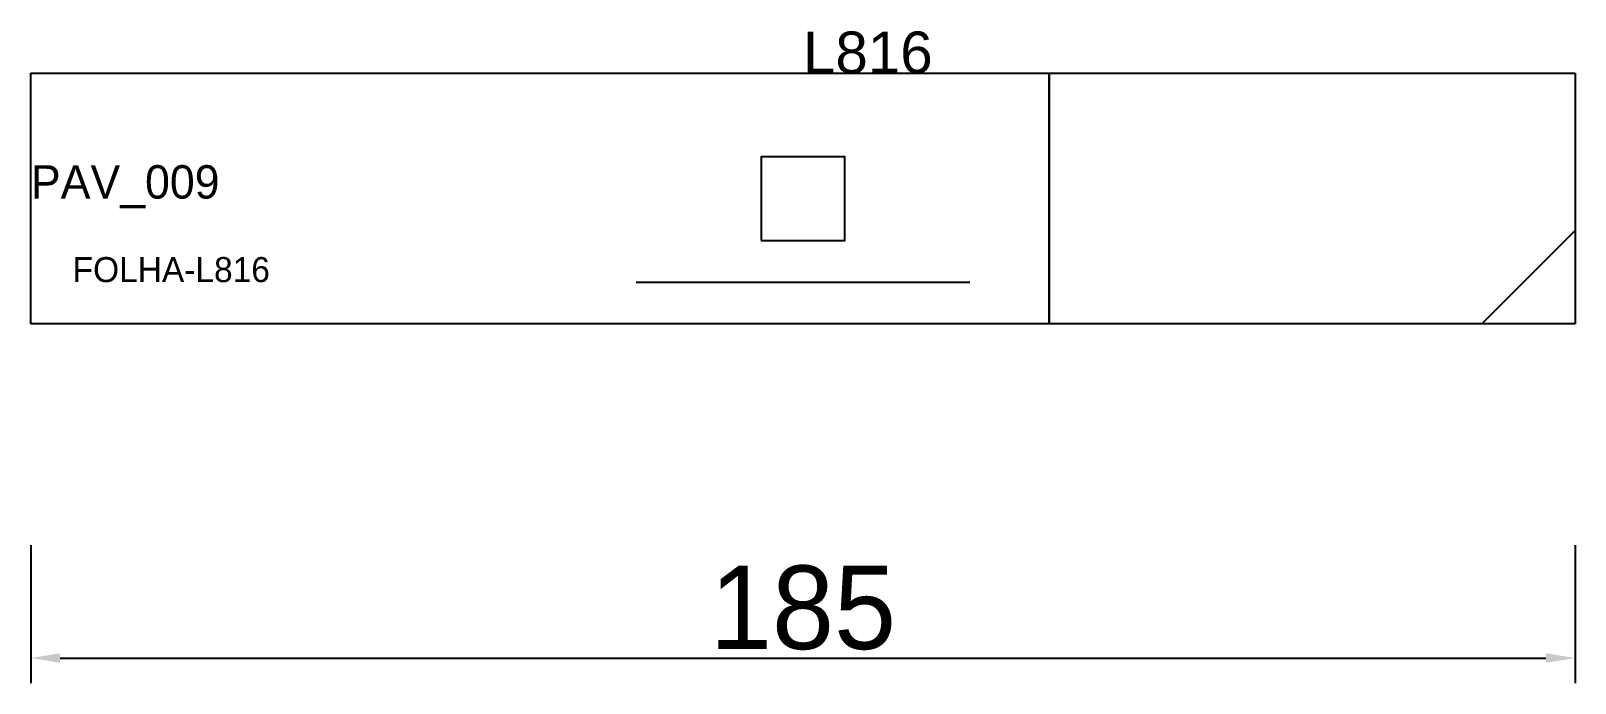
# Model space of a CAD drawing. Header units: metres. Extents: x 222 to 407, y 128 to 207.
import ezdxf

# ---------------------------------------------------------------- set-up
doc = ezdxf.new("R2010")
doc.units = ezdxf.units.M
for name, color, linetype in [('3', 3, 'CONTINUOUS'), ('COTA', 241, 'CONTINUOUS'), ('FOLHA', 255, 'CONTINUOUS'), ('Hachura', 251, 'CONTINUOUS'), ('NOMENCLATURA', 7, 'CONTINUOUS'), ('Nível', 160, 'CONTINUOUS'), ('Painéis', 200, 'CONTINUOUS'), ('Pilares', 5, 'CONTINUOUS'), ('SARR_2.2x7', 40, 'CONTINUOUS')]:
    doc.layers.add(name, color=color, linetype=linetype)
doc.styles.add('ARIAL', font='Arial.ttf')
doc.dimstyles.new('EZ DXF', dxfattribs={"dimtxt": 10, "dimasz": 3.5, "dimexe": 3, "dimexo": 1.5, "dimgap": 1, "dimtad": 1, "dimdec": 1, "dimdsep": 46, "dimcen": 2.5, "dimazin": 3, "dimtfac": 1, "dimtmove": 0, "dimatfit": 3})

msp = doc.modelspace()

# ---------------------------------------------------------------- hatches: boundary and pattern name
at = {"layer": 'Hachura'}
h = msp.add_hatch(dxfattribs=at)
h.set_pattern_fill('ANSI31', scale=50)
h.paths.add_polyline_path([(222.2, 201.5), (407.2, 201.5), (407.2, 171.5), (222.2, 171.5)])
h = msp.add_hatch(dxfattribs=at)
h.set_pattern_fill('ANSI31', scale=50)
h.paths.add_polyline_path([(222.2, 201.5), (407.2, 201.5), (407.2, 171.5), (222.2, 171.5)])

# ---------------------------------------------------------------- linework, layer by layer
at = {"layer": '3'}
msp.add_lwpolyline([(344.2, 171.5), (344.2, 201.5)], close=True, dxfattribs=at)
msp.add_lwpolyline([(344.2, 171.5), (344.2, 201.5)], close=True, dxfattribs=at)
at = {"layer": 'Painéis', "color": 200}
for p, q in [((222.2, 201.5), (407.2, 201.5)), ((222.2, 171.5), (222.2, 201.5)), ((222.2, 201.5), (407.2, 201.5)), ((222.2, 171.5), (222.2, 201.5)), ((407.2, 201.5), (407.2, 171.5)), ((407.2, 201.5), (407.2, 171.5)), ((407.2, 171.5), (222.2, 171.5)), ((407.2, 171.5), (222.2, 171.5))]:
    msp.add_line(p, q, dxfattribs=at)
at = {"layer": 'Pilares'}
msp.add_lwpolyline([(309.7, 181.5), (319.7, 181.5), (319.7, 191.5), (309.7, 191.5)], close=True, dxfattribs=at)
msp.add_lwpolyline([(309.7, 181.5), (319.7, 181.5), (319.7, 191.5), (309.7, 191.5)], close=True, dxfattribs=at)
at = {"layer": 'SARR_2.2x7'}
msp.add_line((294.7, 176.5), (334.7, 176.5), dxfattribs=at)
msp.add_line((294.7, 176.5), (334.7, 176.5), dxfattribs=at)

# ---------------------------------------------------------------- texts
at = {"layer": 'FOLHA'}
msp.add_text('FOLHA-L816', height=3, dxfattribs=at).set_placement((227.2, 176.5))
msp.add_text('FOLHA-L816', height=3, dxfattribs=at).set_placement((227.2, 176.5))
at = {"layer": 'NOMENCLATURA', "insert": (314.7, 206.5), "char_height": 5, "attachment_point": 1, "style": 'ARIAL'}
msp.add_mtext('L816', dxfattribs=at)
msp.add_mtext('L816', dxfattribs=at)
at = {"layer": 'Nível'}
msp.add_text('PAV_009', height=4, dxfattribs=at).set_placement((222.2, 186.5))
msp.add_text('PAV_009', height=4, dxfattribs=at).set_placement((222.2, 186.5))

# ---------------------------------------------------------------- dimensions: what is measured, and where the dimension line sits
at = {"layer": 'COTA'}
msp.add_linear_dim(base=(222.2, 131.5), p1=(222.2, 146.5), p2=(407.2, 146.5), dimstyle='EZ DXF', dxfattribs=at).render()
msp.add_linear_dim(base=(222.2, 131.5), p1=(222.2, 146.5), p2=(407.2, 146.5), dimstyle='EZ DXF', dxfattribs=at).render()

doc.saveas('drawing.dxf')
